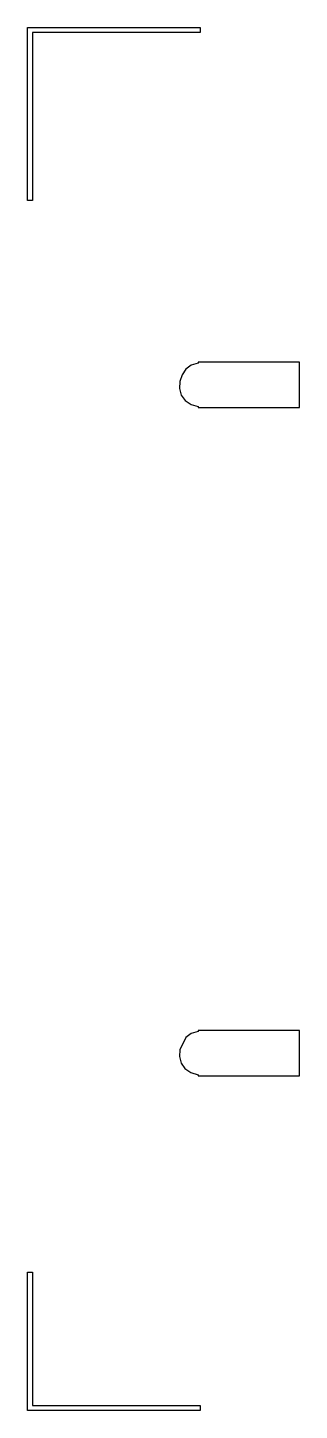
# Model space of a CAD drawing. Extents: x 0 to 6.75, y 0 to 6.
# Drawn here: x 0 to 1.18, y 0 to 6 of the extents above; entities outside this region: 3.
import ezdxf

# ---------------------------------------------------------------- set-up
doc = ezdxf.new("R2010")
doc.units = 0
doc.layers.add('Layer_1', color=7, linetype='CONTINUOUS')

msp = doc.modelspace()

# ---------------------------------------------------------------- linework, layer by layer
at = {"layer": 'Layer_1', "color": 7}
for points in [[(0.750004, 5.999949), (0.750004, 5.978659), (0.021249, 5.978659), (0.021249, 5.249944), (0, 5.249944), (0, 5.989283), (0, 5.999949), (0.750004, 5.999949), (0.750004, 5.999949)], [(0.750004, 5.999949), (0.750004, 5.978659), (0.021249, 5.978659), (0.021249, 5.249944), (0, 5.249943), (0, 5.989282), (0, 5.999949), (0.750004, 5.999949), (0.750004, 5.999949)], [(6.749942, 5.999949), (6.749942, 5.249944), (6.728693, 5.249944), (6.728693, 5.978659), (5.999936, 5.978659), (5.999936, 5.999949), (6.749942, 5.999949), (6.749942, 5.999949)], [(0.021249, 0.599979), (0.021249, 0.021249), (0.750004, 0.021249), (0.750004, 0), (0, 0), (0, 0.599979), (0.021249, 0.599979), (0.021249, 0.599979)], [(6.749935, 0.599979), (6.749935, 0), (5.99993, 0), (5.99993, 0.021249), (6.728686, 0.021249), (6.728686, 0.599979), (6.749935, 0.599979), (6.749935, 0.599979)]]:
    msp.add_lwpolyline(points, close=True, dxfattribs=at)
for points in [[(0.740833, 4.547717), (0.740833, 4.543417), (0.711527, 4.535347), (0.688177, 4.517497), (0.671461, 4.492722), (0.662053, 4.463876), (0.660628, 4.433814), (0.667863, 4.40539), (0.684433, 4.38146), (0.711013, 4.364879), (0.740833, 4.356555), (0.740833, 4.351594), (1.18164, 4.351594), (1.18164, 4.547717), (0.740833, 4.547717), (0.740833, 4.547717)], [(5.29299, 3.098186), (5.29299, 3.09113), (5.29299, 2.902008), (5.733797, 2.902008), (5.733797, 2.908182), (5.770904, 2.923808), (5.799544, 2.951689), (5.813927, 2.987816), (5.808266, 3.028182), (5.779683, 3.070773), (5.733797, 3.09306), (5.733797, 3.098186), (5.29299, 3.098186), (5.29299, 3.098186)], [(0.740833, 1.647773), (0.740833, 1.643474), (0.711771, 1.635516), (0.688524, 1.617934), (0.662196, 1.565005), (0.660475, 1.535209), (0.667291, 1.506895), (0.683322, 1.482839), (0.709249, 1.465817), (0.740833, 1.456557), (0.740833, 1.451651), (1.18164, 1.451651), (1.18164, 1.647773), (0.740833, 1.647773), (0.740833, 1.647773)]]:
    msp.add_lwpolyline(points, dxfattribs=at)

doc.saveas('drawing.dxf')
